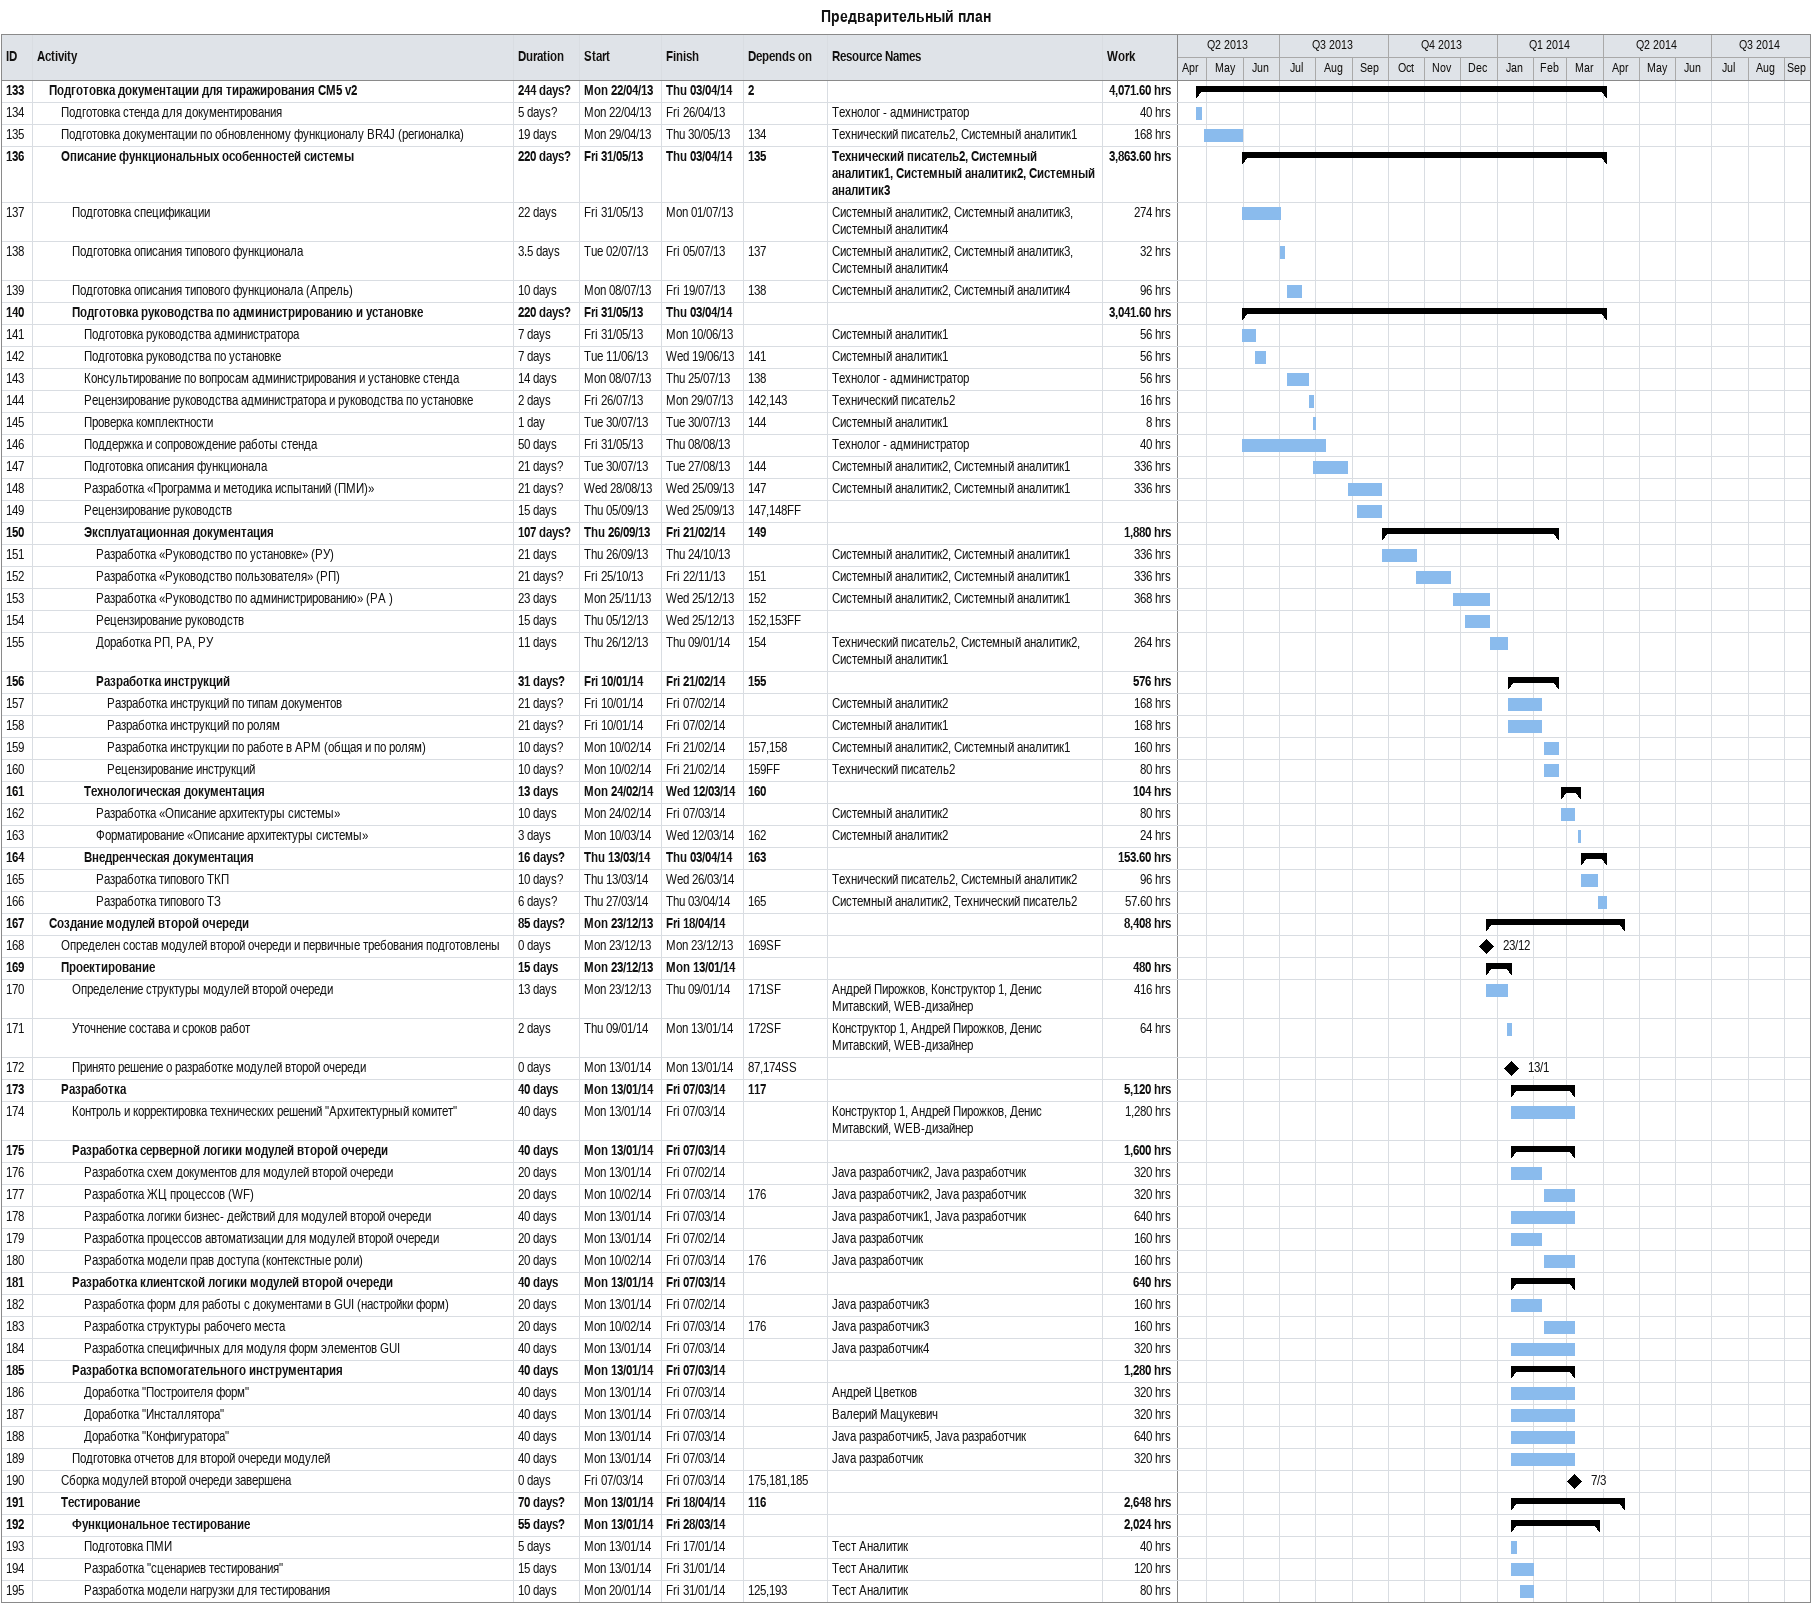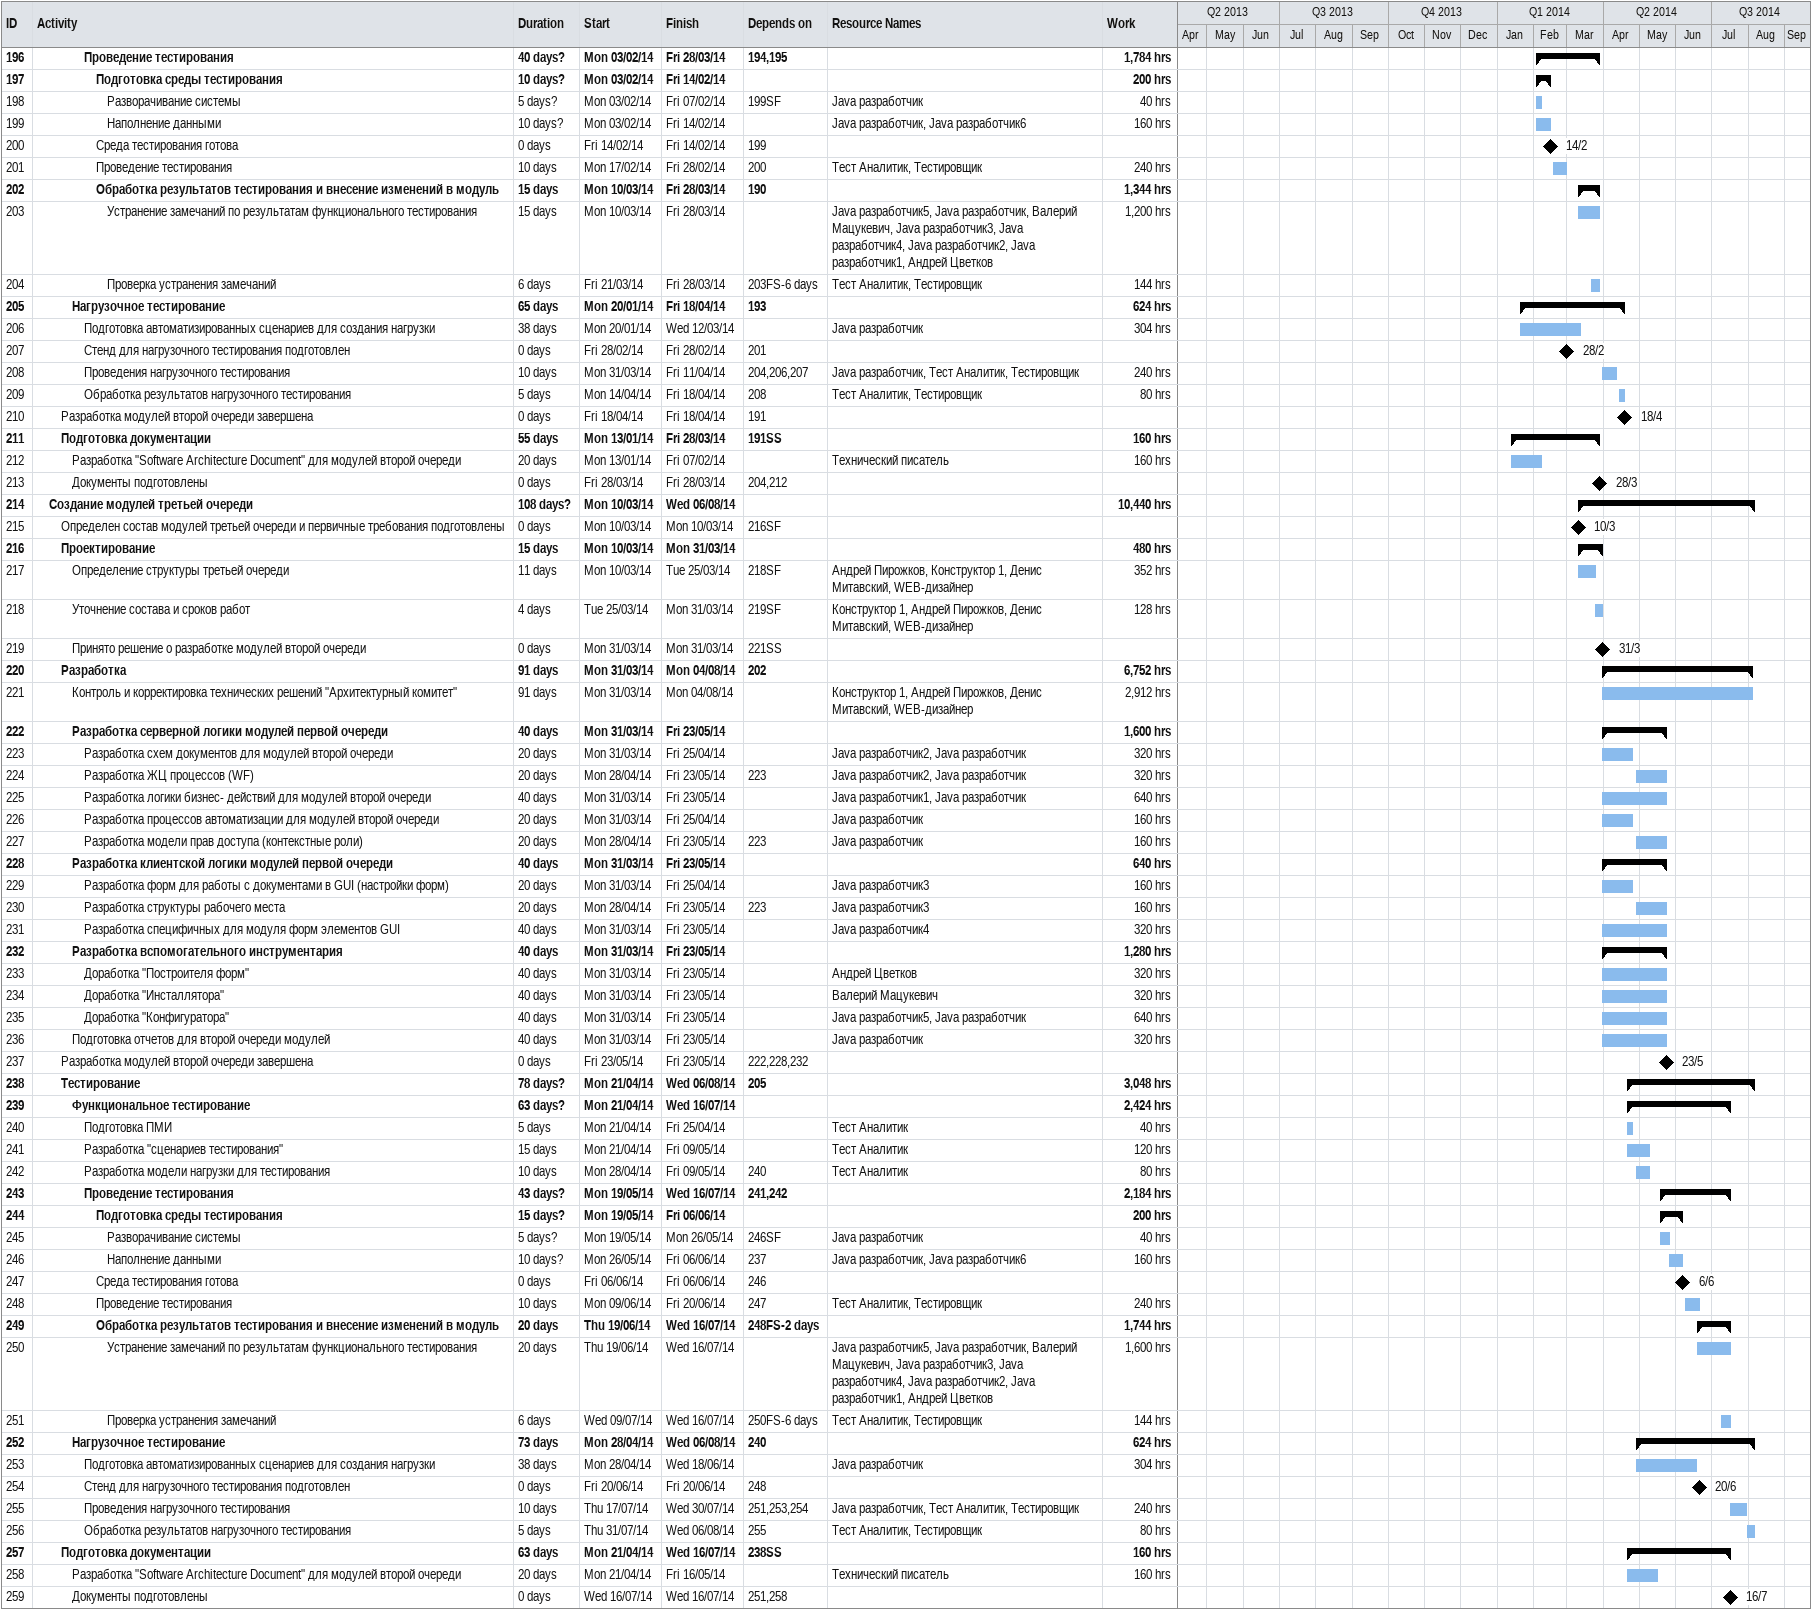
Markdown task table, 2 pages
Предварительный план

| ID | Level | Task | Duration | Start | Finish | Predecessors | Resources | Work (h) |
|---|---|---|---|---|---|---|---|---|
| 133 | 2 | **Подготовка документации для тиражирования CM5 v2** | 244d? | 2013-04-22 | 2014-04-03 | 2 |  | 4071.60 |
| 134 | 3 | Подготовка стенда для документирования | 5d? | 2013-04-22 | 2013-04-26 |  | Технолог - администратор | 40 |
| 135 | 3 | Подготовка документации по обновленному функционалу BR4J (регионалка) | 19d | 2013-04-29 | 2013-05-30 | 134 | Технический писатель2, Системный аналитик1 | 168 |
| 136 | 3 | **Описание функциональных особенностей системы** | 220d? | 2013-05-31 | 2014-04-03 | 135 | Технический писатель2, Системный аналитик1, Системный аналитик2, Системный аналитик3 | 3863.60 |
| 137 | 4 | Подготовка спецификации | 22d | 2013-05-31 | 2013-07-01 |  | Системный аналитик2, Системный аналитик3, Системный аналитик4 | 274 |
| 138 | 4 | Подготовка описания типового функционала | 3.5d | 2013-07-02 | 2013-07-05 | 137 | Системный аналитик2, Системный аналитик3, Системный аналитик4 | 32 |
| 139 | 4 | Подготовка описания типового функционала (Апрель) | 10d | 2013-07-08 | 2013-07-19 | 138 | Системный аналитик2, Системный аналитик4 | 96 |
| 140 | 4 | **Подготовка руководства по администрированию и установке** | 220d? | 2013-05-31 | 2014-04-03 |  |  | 3041.60 |
| 141 | 5 | Подготовка руководства администратора | 7d | 2013-05-31 | 2013-06-10 |  | Системный аналитик1 | 56 |
| 142 | 5 | Подготовка руководства по установке | 7d | 2013-06-11 | 2013-06-19 | 141 | Системный аналитик1 | 56 |
| 143 | 5 | Консультирование по вопросам администрирования и установке стенда | 14d | 2013-07-08 | 2013-07-25 | 138 | Технолог - администратор | 56 |
| 144 | 5 | Рецензирование руководства администратора и руководства по установке | 2d | 2013-07-26 | 2013-07-29 | 142, 143 | Технический писатель2 | 16 |
| 145 | 5 | Проверка комплектности | 1d | 2013-07-30 | 2013-07-30 | 144 | Системный аналитик1 | 8 |
| 146 | 5 | Поддержка и сопровождение работы стенда | 50d | 2013-05-31 | 2013-08-08 |  | Технолог - администратор | 40 |
| 147 | 5 | Подготовка описания функционала | 21d? | 2013-07-30 | 2013-08-27 | 144 | Системный аналитик2, Системный аналитик1 | 336 |
| 148 | 5 | Разработка «Программа и методика испытаний (ПМИ)» | 21d? | 2013-08-28 | 2013-09-25 | 147 | Системный аналитик2, Системный аналитик1 | 336 |
| 149 | 5 | Рецензирование руководств | 15d | 2013-09-05 | 2013-09-25 | 147, 148FF |  |  |
| 150 | 5 | **Эксплуатационная документация** | 107d? | 2013-09-26 | 2014-02-21 | 149 |  | 1880 |
| 151 | 6 | Разработка «Руководство по установке» (РУ) | 21d | 2013-09-26 | 2013-10-24 |  | Системный аналитик2, Системный аналитик1 | 336 |
| 152 | 6 | Разработка «Руководство пользователя» (РП) | 21d? | 2013-10-25 | 2013-11-22 | 151 | Системный аналитик2, Системный аналитик1 | 336 |
| 153 | 6 | Разработка «Руководство по администрированию» (РА ) | 23d | 2013-11-25 | 2013-12-25 | 152 | Системный аналитик2, Системный аналитик1 | 368 |
| 154 | 6 | Рецензирование руководств | 15d | 2013-12-05 | 2013-12-25 | 152, 153FF |  |  |
| 155 | 6 | Доработка РП, РА, РУ | 11d | 2013-12-26 | 2014-01-09 | 154 | Технический писатель2, Системный аналитик2, Системный аналитик1 | 264 |
| 156 | 6 | **Разработка инструкций** | 31d? | 2014-01-10 | 2014-02-21 | 155 |  | 576 |
| 157 | 7 | Разработка инструкций по типам документов | 21d? | 2014-01-10 | 2014-02-07 |  | Системный аналитик2 | 168 |
| 158 | 7 | Разработка инструкций по ролям | 21d? | 2014-01-10 | 2014-02-07 |  | Системный аналитик1 | 168 |
| 159 | 7 | Разработка инструкции по работе в АРМ (общая и по ролям) | 10d? | 2014-02-10 | 2014-02-21 | 157, 158 | Системный аналитик2, Системный аналитик1 | 160 |
| 160 | 7 | Рецензирование инструкций | 10d? | 2014-02-10 | 2014-02-21 | 159FF | Технический писатель2 | 80 |
| 161 | 5 | **Технологическая документация** | 13d | 2014-02-24 | 2014-03-12 | 160 |  | 104 |
| 162 | 6 | Разработка «Описание архитектуры системы» | 10d | 2014-02-24 | 2014-03-07 |  | Системный аналитик2 | 80 |
| 163 | 6 | Форматирование «Описание архитектуры системы» | 3d | 2014-03-10 | 2014-03-12 | 162 | Системный аналитик2 | 24 |
| 164 | 5 | **Внедренческая документация** | 16d? | 2014-03-13 | 2014-04-03 | 163 |  | 153.60 |
| 165 | 6 | Разработка типового ТКП | 10d? | 2014-03-13 | 2014-03-26 |  | Технический писатель2, Системный аналитик2 | 96 |
| 166 | 6 | Разработка типового ТЗ | 6d? | 2014-03-27 | 2014-04-03 | 165 | Системный аналитик2, Технический писатель2 | 57.60 |
| 167 | 2 | **Создание модулей второй очереди** | 85d? | 2013-12-23 | 2014-04-18 |  |  | 8408 |
| 168 | 3 | Определен состав модулей второй очереди и первичные требования подготовлены | 0d | 2013-12-23 | 2013-12-23 | 169SF |  |  |
| 169 | 3 | **Проектирование** | 15d | 2013-12-23 | 2014-01-13 |  |  | 480 |
| 170 | 4 | Определение структуры модулей второй очереди | 13d | 2013-12-23 | 2014-01-09 | 171SF | Андрей Пирожков, Конструктор 1, Денис Митавский, WEB-дизайнер | 416 |
| 171 | 4 | Уточнение состава и сроков работ | 2d | 2014-01-09 | 2014-01-13 | 172SF | Конструктор 1, Андрей Пирожков, Денис Митавский, WEB-дизайнер | 64 |
| 172 | 4 | Принято решение о разработке модулей второй очереди | 0d | 2014-01-13 | 2014-01-13 | 87, 174SS |  |  |
| 173 | 3 | **Разработка** | 40d | 2014-01-13 | 2014-03-07 | 117 |  | 5120 |
| 174 | 4 | Контроль и корректировка технических решений "Архитектурный комитет" | 40d | 2014-01-13 | 2014-03-07 |  | Конструктор 1, Андрей Пирожков, Денис Митавский, WEB-дизайнер | 1280 |
| 175 | 4 | **Разработка серверной логики модулей второй очереди** | 40d | 2014-01-13 | 2014-03-07 |  |  | 1600 |
| 176 | 5 | Разработка схем документов для модулей второй очереди | 20d | 2014-01-13 | 2014-02-07 |  | Java разработчик2, Java разработчик | 320 |
| 177 | 5 | Разработка ЖЦ процессов (WF) | 20d | 2014-02-10 | 2014-03-07 | 176 | Java разработчик2, Java разработчик | 320 |
| 178 | 5 | Разработка логики бизнес- действий для модулей второй очереди | 40d | 2014-01-13 | 2014-03-07 |  | Java разработчик1, Java разработчик | 640 |
| 179 | 5 | Разработка процессов автоматизации для модулей второй очереди | 20d | 2014-01-13 | 2014-02-07 |  | Java разработчик | 160 |
| 180 | 5 | Разработка модели прав доступа (контекстные роли) | 20d | 2014-02-10 | 2014-03-07 | 176 | Java разработчик | 160 |
| 181 | 4 | **Разработка клиентской логики модулей второй очереди** | 40d | 2014-01-13 | 2014-03-07 |  |  | 640 |
| 182 | 5 | Разработка форм для работы с документами в GUI (настройки форм) | 20d | 2014-01-13 | 2014-02-07 |  | Java разработчик3 | 160 |
| 183 | 5 | Разработка структуры рабочего места | 20d | 2014-02-10 | 2014-03-07 | 176 | Java разработчик3 | 160 |
| 184 | 5 | Разработка специфичных для модуля форм элементов GUI | 40d | 2014-01-13 | 2014-03-07 |  | Java разработчик4 | 320 |
| 185 | 4 | **Разработка вспомогательного инструментария** | 40d | 2014-01-13 | 2014-03-07 |  |  | 1280 |
| 186 | 5 | Доработка "Построителя форм" | 40d | 2014-01-13 | 2014-03-07 |  | Андрей Цветков | 320 |
| 187 | 5 | Доработка "Инсталлятора" | 40d | 2014-01-13 | 2014-03-07 |  | Валерий Мацукевич | 320 |
| 188 | 5 | Доработка "Конфигуратора" | 40d | 2014-01-13 | 2014-03-07 |  | Java разработчик5, Java разработчик | 640 |
| 189 | 4 | Подготовка отчетов для второй очереди модулей | 40d | 2014-01-13 | 2014-03-07 |  | Java разработчик | 320 |
| 190 | 3 | Сборка модулей второй очереди завершена | 0d | 2014-03-07 | 2014-03-07 | 175, 181, 185 |  |  |
| 191 | 3 | **Тестирование** | 70d? | 2014-01-13 | 2014-04-18 | 116 |  | 2648 |
| 192 | 4 | **Функциональное тестирование** | 55d? | 2014-01-13 | 2014-03-28 |  |  | 2024 |
| 193 | 5 | Подготовка ПМИ | 5d | 2014-01-13 | 2014-01-17 |  | Тест Аналитик | 40 |
| 194 | 5 | Разработка "сценариев тестирования" | 15d | 2014-01-13 | 2014-01-31 |  | Тест Аналитик | 120 |
| 195 | 5 | Разработка модели нагрузки для тестирования | 10d | 2014-01-20 | 2014-01-31 | 125, 193 | Тест Аналитик | 80 |
| 196 | 5 | **Проведение тестирования** | 40d? | 2014-02-03 | 2014-03-28 | 194, 195 |  | 1784 |
| 197 | 6 | **Подготовка среды тестирования** | 10d? | 2014-02-03 | 2014-02-14 |  |  | 200 |
| 198 | 7 | Разворачивание системы | 5d? | 2014-02-03 | 2014-02-07 | 199SF | Java разработчик | 40 |
| 199 | 7 | Наполнение данными | 10d? | 2014-02-03 | 2014-02-14 |  | Java разработчик, Java разработчик6 | 160 |
| 200 | 6 | Среда тестирования готова | 0d | 2014-02-14 | 2014-02-14 | 199 |  |  |
| 201 | 6 | Проведение тестирования | 10d | 2014-02-17 | 2014-02-28 | 200 | Тест Аналитик, Тестировщик | 240 |
| 202 | 6 | **Обработка результатов тестирования и внесение изменений в модуль** | 15d | 2014-03-10 | 2014-03-28 | 190 |  | 1344 |
| 203 | 7 | Устранение замечаний по результатам функционального тестирования | 15d | 2014-03-10 | 2014-03-28 |  | Java разработчик5, Java разработчик, Валерий Мацукевич, Java разработчик3, Java разработчик4, Java разработчик2, Java разработчик1, Андрей Цветков | 1200 |
| 204 | 7 | Проверка устранения замечаний | 6d | 2014-03-21 | 2014-03-28 | 203FS-6d | Тест Аналитик, Тестировщик | 144 |
| 205 | 4 | **Нагрузочное тестирование** | 65d | 2014-01-20 | 2014-04-18 | 193 |  | 624 |
| 206 | 5 | Подготовка автоматизированных сценариев для создания нагрузки | 38d | 2014-01-20 | 2014-03-12 |  | Java разработчик | 304 |
| 207 | 5 | Стенд для нагрузочного тестирования подготовлен | 0d | 2014-02-28 | 2014-02-28 | 201 |  |  |
| 208 | 5 | Проведения нагрузочного тестирования | 10d | 2014-03-31 | 2014-04-11 | 204, 206, 207 | Java разработчик, Тест Аналитик, Тестировщик | 240 |
| 209 | 5 | Обработка результатов нагрузочного тестирования | 5d | 2014-04-14 | 2014-04-18 | 208 | Тест Аналитик, Тестировщик | 80 |
| 210 | 3 | Разработка модулей второй очереди завершена | 0d | 2014-04-18 | 2014-04-18 | 191 |  |  |
| 211 | 3 | **Подготовка документации** | 55d | 2014-01-13 | 2014-03-28 | 191SS |  | 160 |
| 212 | 4 | Разработка "Software Architecture Document" для модулей второй очереди | 20d | 2014-01-13 | 2014-02-07 |  | Технический писатель | 160 |
| 213 | 4 | Документы подготовлены | 0d | 2014-03-28 | 2014-03-28 | 204, 212 |  |  |
| 214 | 2 | **Создание модулей третьей очереди** | 108d? | 2014-03-10 | 2014-08-06 |  |  | 10440 |
| 215 | 3 | Определен состав модулей третьей очереди и первичные требования подготовлены | 0d | 2014-03-10 | 2014-03-10 | 216SF |  |  |
| 216 | 3 | **Проектирование** | 15d | 2014-03-10 | 2014-03-31 |  |  | 480 |
| 217 | 4 | Определение структуры третьей очереди | 11d | 2014-03-10 | 2014-03-25 | 218SF | Андрей Пирожков, Конструктор 1, Денис Митавский, WEB-дизайнер | 352 |
| 218 | 4 | Уточнение состава и сроков работ | 4d | 2014-03-25 | 2014-03-31 | 219SF | Конструктор 1, Андрей Пирожков, Денис Митавский, WEB-дизайнер | 128 |
| 219 | 4 | Принято решение о разработке модулей второй очереди | 0d | 2014-03-31 | 2014-03-31 | 221SS |  |  |
| 220 | 3 | **Разработка** | 91d | 2014-03-31 | 2014-08-04 | 202 |  | 6752 |
| 221 | 4 | Контроль и корректировка технических решений "Архитектурный комитет" | 91d | 2014-03-31 | 2014-08-04 |  | Конструктор 1, Андрей Пирожков, Денис Митавский, WEB-дизайнер | 2912 |
| 222 | 4 | **Разработка серверной логики модулей первой очереди** | 40d | 2014-03-31 | 2014-05-23 |  |  | 1600 |
| 223 | 5 | Разработка схем документов для модулей второй очереди | 20d | 2014-03-31 | 2014-04-25 |  | Java разработчик2, Java разработчик | 320 |
| 224 | 5 | Разработка ЖЦ процессов (WF) | 20d | 2014-04-28 | 2014-05-23 | 223 | Java разработчик2, Java разработчик | 320 |
| 225 | 5 | Разработка логики бизнес- действий для модулей второй очереди | 40d | 2014-03-31 | 2014-05-23 |  | Java разработчик1, Java разработчик | 640 |
| 226 | 5 | Разработка процессов автоматизации для модулей второй очереди | 20d | 2014-03-31 | 2014-04-25 |  | Java разработчик | 160 |
| 227 | 5 | Разработка модели прав доступа (контекстные роли) | 20d | 2014-04-28 | 2014-05-23 | 223 | Java разработчик | 160 |
| 228 | 4 | **Разработка клиентской логики модулей первой очереди** | 40d | 2014-03-31 | 2014-05-23 |  |  | 640 |
| 229 | 5 | Разработка форм для работы с документами в GUI (настройки форм) | 20d | 2014-03-31 | 2014-04-25 |  | Java разработчик3 | 160 |
| 230 | 5 | Разработка структуры рабочего места | 20d | 2014-04-28 | 2014-05-23 | 223 | Java разработчик3 | 160 |
| 231 | 5 | Разработка специфичных для модуля форм элементов GUI | 40d | 2014-03-31 | 2014-05-23 |  | Java разработчик4 | 320 |
| 232 | 4 | **Разработка вспомогательного инструментария** | 40d | 2014-03-31 | 2014-05-23 |  |  | 1280 |
| 233 | 5 | Доработка "Построителя форм" | 40d | 2014-03-31 | 2014-05-23 |  | Андрей Цветков | 320 |
| 234 | 5 | Доработка "Инсталлятора" | 40d | 2014-03-31 | 2014-05-23 |  | Валерий Мацукевич | 320 |
| 235 | 5 | Доработка "Конфигуратора" | 40d | 2014-03-31 | 2014-05-23 |  | Java разработчик5, Java разработчик | 640 |
| 236 | 4 | Подготовка отчетов для второй очереди модулей | 40d | 2014-03-31 | 2014-05-23 |  | Java разработчик | 320 |
| 237 | 3 | Разработка модулей второй очереди завершена | 0d | 2014-05-23 | 2014-05-23 | 222, 228, 232 |  |  |
| 238 | 3 | **Тестирование** | 78d? | 2014-04-21 | 2014-08-06 | 205 |  | 3048 |
| 239 | 4 | **Функциональное тестирование** | 63d? | 2014-04-21 | 2014-07-16 |  |  | 2424 |
| 240 | 5 | Подготовка ПМИ | 5d | 2014-04-21 | 2014-04-25 |  | Тест Аналитик | 40 |
| 241 | 5 | Разработка "сценариев тестирования" | 15d | 2014-04-21 | 2014-05-09 |  | Тест Аналитик | 120 |
| 242 | 5 | Разработка модели нагрузки для тестирования | 10d | 2014-04-28 | 2014-05-09 | 240 | Тест Аналитик | 80 |
| 243 | 5 | **Проведение тестирования** | 43d? | 2014-05-19 | 2014-07-16 | 241, 242 |  | 2184 |
| 244 | 6 | **Подготовка среды тестирования** | 15d? | 2014-05-19 | 2014-06-06 |  |  | 200 |
| 245 | 7 | Разворачивание системы | 5d? | 2014-05-19 | 2014-05-26 | 246SF | Java разработчик | 40 |
| 246 | 7 | Наполнение данными | 10d? | 2014-05-26 | 2014-06-06 | 237 | Java разработчик, Java разработчик6 | 160 |
| 247 | 6 | Среда тестирования готова | 0d | 2014-06-06 | 2014-06-06 | 246 |  |  |
| 248 | 6 | Проведение тестирования | 10d | 2014-06-09 | 2014-06-20 | 247 | Тест Аналитик, Тестировщик | 240 |
| 249 | 6 | **Обработка результатов тестирования и внесение изменений в модуль** | 20d | 2014-06-19 | 2014-07-16 | 248FS-2d |  | 1744 |
| 250 | 7 | Устранение замечаний по результатам функционального тестирования | 20d | 2014-06-19 | 2014-07-16 |  | Java разработчик5, Java разработчик, Валерий Мацукевич, Java разработчик3, Java разработчик4, Java разработчик2, Java разработчик1, Андрей Цветков | 1600 |
| 251 | 7 | Проверка устранения замечаний | 6d | 2014-07-09 | 2014-07-16 | 250FS-6d | Тест Аналитик, Тестировщик | 144 |
| 252 | 4 | **Нагрузочное тестирование** | 73d | 2014-04-28 | 2014-08-06 | 240 |  | 624 |
| 253 | 5 | Подготовка автоматизированных сценариев для создания нагрузки | 38d | 2014-04-28 | 2014-06-18 |  | Java разработчик | 304 |
| 254 | 5 | Стенд для нагрузочного тестирования подготовлен | 0d | 2014-06-20 | 2014-06-20 | 248 |  |  |
| 255 | 5 | Проведения нагрузочного тестирования | 10d | 2014-07-17 | 2014-07-30 | 251, 253, 254 | Java разработчик, Тест Аналитик, Тестировщик | 240 |
| 256 | 5 | Обработка результатов нагрузочного тестирования | 5d | 2014-07-31 | 2014-08-06 | 255 | Тест Аналитик, Тестировщик | 80 |
| 257 | 3 | **Подготовка документации** | 63d | 2014-04-21 | 2014-07-16 | 238SS |  | 160 |
| 258 | 4 | Разработка "Software Architecture Document" для модулей второй очереди | 20d | 2014-04-21 | 2014-05-16 |  | Технический писатель | 160 |
| 259 | 4 | Документы подготовлены | 0d | 2014-07-16 | 2014-07-16 | 251, 258 |  |  |
